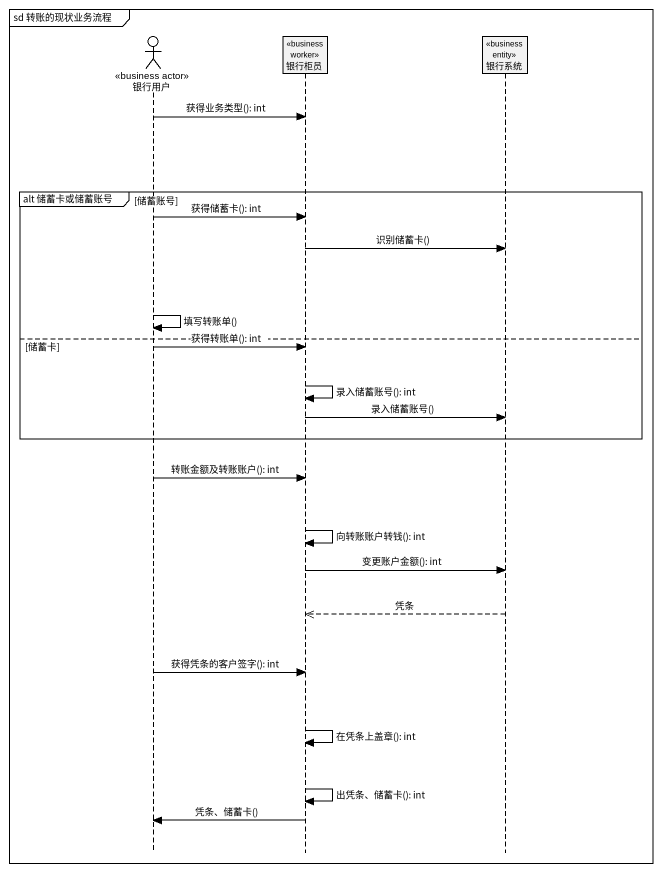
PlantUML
@startuml
mainframe sd 转账的现状业务流程
hide footbox
actor 银行用户 <<business actor>>
participant 银行柜员 <<business worker>>
participant 银行系统 <<business entity>>

银行用户 -> 银行柜员 : 获得业务类型(): int
group alt 储蓄卡或储蓄账号 [储蓄账号]
  银行用户 -> 银行柜员 : 获得储蓄卡(): int
  银行柜员 -> 银行系统 : 识别储蓄卡()
  银行用户 -> 银行用户 : 填写转账单()
else 储蓄卡
  银行用户 -> 银行柜员 : 获得转账单(): int
  银行柜员 -> 银行柜员 : 录入储蓄账号(): int
  银行柜员 -> 银行系统 : 录入储蓄账号()
end
银行用户 -> 银行柜员 : 转账金额及转账账户(): int
银行柜员 -> 银行柜员 : 向转账账户转钱(): int
银行柜员 -> 银行系统 : 变更账户金额(): int
银行系统 -->> 银行柜员 : 凭条
银行用户 -> 银行柜员 : 获得凭条的客户签字(): int
银行柜员 -> 银行柜员 : 在凭条上盖章(): int
银行柜员 -> 银行柜员 : 出凭条、储蓄卡(): int
银行柜员 -> 银行用户 : 凭条、储蓄卡()
@enduml
